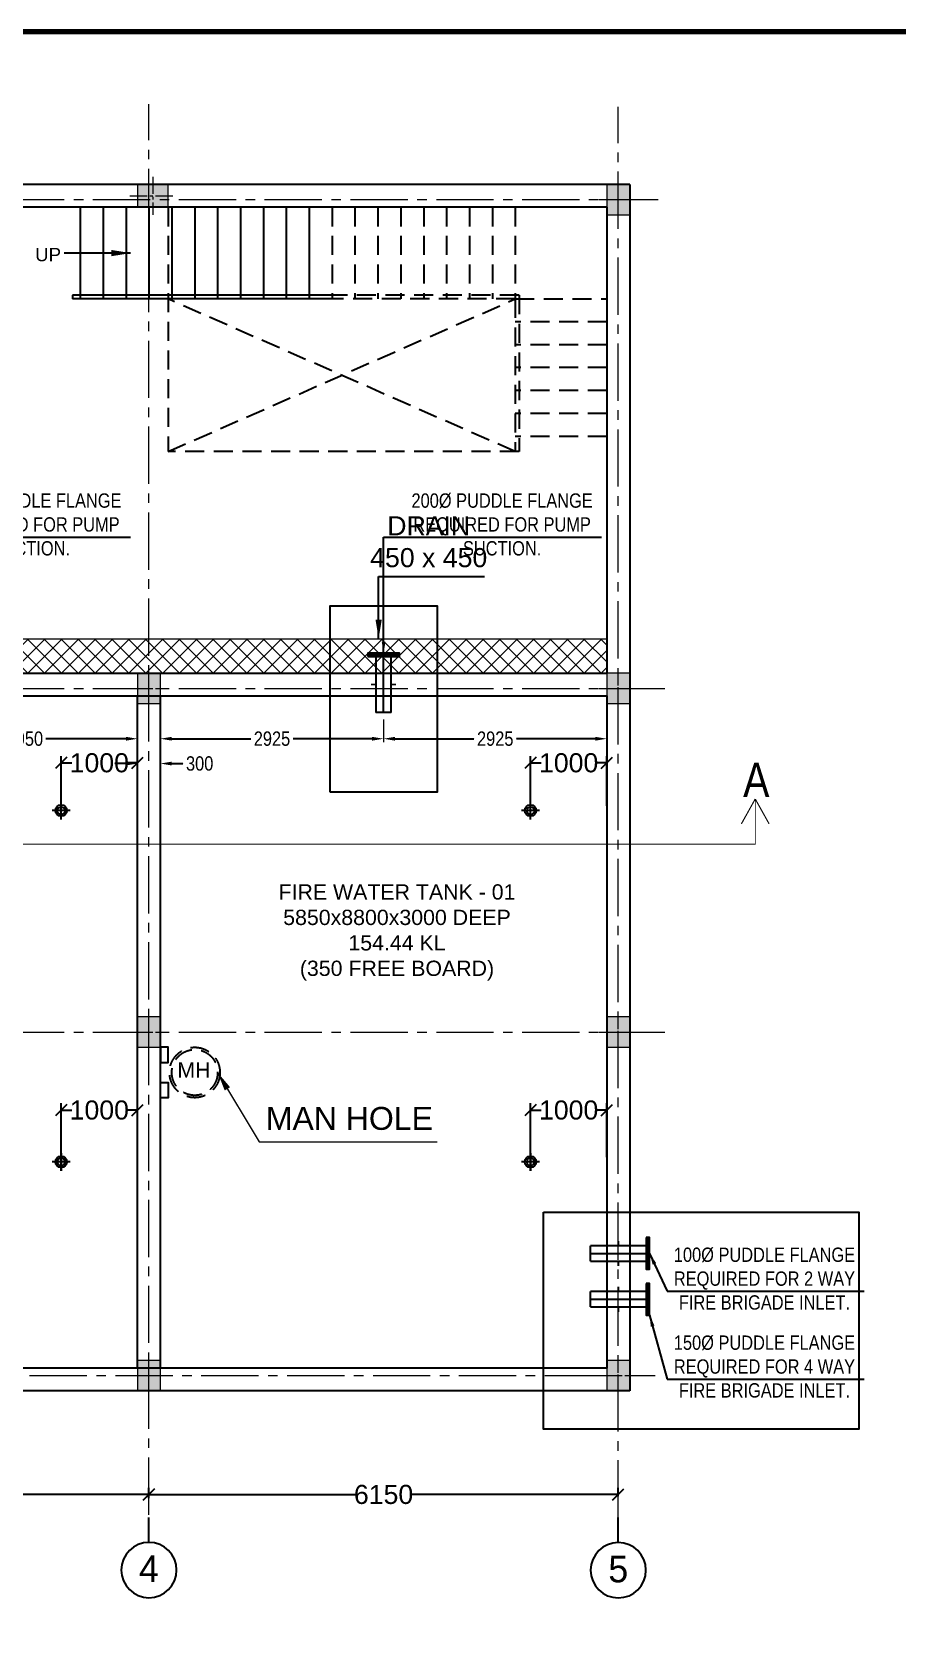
# Model space of a CAD drawing. Header units: inches. Extents: x -82712 to 364260, y -240815 to -94944.
# Drawn here: x 61460 to 72799, y -225963 to -205099 of the extents above; entities that cross this region are included whole.
import ezdxf
from ezdxf.enums import TextEntityAlignment as Align

# ---------------------------------------------------------------- set-up
doc = ezdxf.new("R2010")
doc.units = ezdxf.units.IN
doc.header["$MEASUREMENT"] = 0
for name, pattern in [('$DDT_AUDIT_GENERATED_(C)', [0]), ('CENTER', [2, 1.25, -0.25, 0.25, -0.25]), ('CENTER2', [1.125, 0.75, -0.125, 0.125, -0.125]), ('DASHED2', [0.375, 0.25, -0.125]), ('HIDDEN', [0.375, 0.25, -0.125])]:
    doc.linetypes.add(name, pattern=pattern)
doc.layers.get('Defpoints').update_dxf_attribs({"color": 8})
for name, color, linetype, lineweight in [('2MM', 8, 'Continuous', 20), ('CENTER LINE', 1, 'CENTER2', 18), ('COLUMN - HACTH - STR', 25, '$DDT_AUDIT_GENERATED_(C)', 15), ('COLUMN - STR', 6, 'Continuous', 13), ('Hach.', 252, 'Continuous', 9), ('SECTION', 60, 'Continuous', 30), ('text', 7, 'Continuous', 25)]:
    doc.layers.add(name, color=color, linetype=linetype, lineweight=lineweight)
for name, color, linetype in [('COL', 6, 'Continuous'), ('Dim', 135, 'Continuous'), ('EDS-PL-FIXT', 30, 'Continuous'), ('EDS-PL-WS-TXT', 7, 'Continuous'), ('fire', 1, 'Continuous'), ('FORMAT', 7, 'Continuous'), ('FP-W-SLEEVE', 6, 'Continuous'), ('Grid', 8, 'CENTER2'), ('RAIL', 152, 'Continuous'), ('STAIR', 211, 'Continuous'), ('WALL', 1, 'Continuous')]:
    doc.layers.add(name, color=color, linetype=linetype)
doc.styles.add('a1', font='arial.ttf', dxfattribs={"height": 0.3})
doc.styles.add('ar', font='arial.ttf')
doc.styles.add('ARIAL', font='arial.ttf')
doc.styles.add('ARIAL NARROW', font='ARIALN.TTF')
doc.styles.add('HS', font='ARIALN.TTF', dxfattribs={"height": 0.25})
doc.styles.add('PRADEEP - BOLD - STR', font='ANTQUAB.TTF')
doc.styles.add('RS', font='romans.shx', dxfattribs={"width": 0.8})
doc.styles.get("Standard").update_dxf_attribs({"font": 'arial.ttf'})
doc.dimstyles.new('HVAC', dxfattribs={"dimscale": 0.1, "dimtxt": 2.5, "dimasz": 2.5, "dimexe": 1, "dimexo": 1, "dimgap": 1, "dimtad": 1, "dimdec": 1, "dimlfac": 1000, "dimdsep": 46, "dimtxsty": 'RS', "dimcen": 0, "dimclrd": 256, "dimclre": 256, "dimclrt": 7, "dimadec": 0, "dimazin": 0, "dimtfac": 1, "dimtdec": 1, "dimtmove": 0, "dimatfit": 3, "dimfxl": 1, "dimarcsym": 0})
doc.dimstyles.new('ISO-10', dxfattribs={"dimtxt": 125, "dimasz": 100, "dimexe": 30, "dimexo": 60, "dimgap": 30, "dimtad": 0, "dimdec": 0, "dimzin": 0, "dimdsep": 46, "dimtxsty": 'ARIAL NARROW', "dimcen": 0.09, "dimadec": 0, "dimazin": 0, "dimtfac": 1, "dimtdec": 0, "dimtofl": 0, "dimtmove": 0, "dimatfit": 3, "dimfxl": 1, "dimtolj": 1, "dimtzin": 0, "dimlwe": 13, "dimarcsym": 0})
doc.dimstyles.new('RF DIM', dxfattribs={"dimtxt": 0.275, "dimasz": 0.2, "dimexe": 0.1, "dimexo": 0.0225, "dimgap": 0.09, "dimtad": 0, "dimdec": 0, "dimlfac": 1000, "dimzin": 0, "dimdsep": 46, "dimtxsty": 'ARIAL', "dimblk": 'OBLIQUE', "dimcen": 0.09, "dimclrd": 125, "dimclre": 125, "dimclrt": 2, "dimadec": 0, "dimazin": 0, "dimtfac": 1, "dimtdec": 0, "dimtofl": 0, "dimtmove": 1, "dimatfit": 3, "dimfxl": 1, "dimtolj": 1, "dimtzin": 0, "dimlwd": 13, "dimlwe": 13, "dimarcsym": 0})
doc.dimstyles.new('XYZ', dxfattribs={"dimtxt": 0.25, "dimasz": 0.15, "dimexe": 0.09, "dimexo": 0.0625, "dimgap": 0, "dimtad": 0, "dimdec": 0, "dimlfac": 1000, "dimzin": 0, "dimdsep": 46, "dimtxsty": 'Standard', "dimblk": 'OBLIQUE', "dimcen": 0.09, "dimclrd": 256, "dimclre": 256, "dimadec": 0, "dimazin": 0, "dimtfac": 1, "dimtdec": 0, "dimtofl": 0, "dimtmove": 1, "dimatfit": 3, "dimldrblk": 'OBLIQUE', "dimfxl": 1, "dimtolj": 1, "dimtzin": 0, "dimlwd": -1, "dimlwe": -1, "dimarcsym": 0})

# ---------------------------------------------------------------- blocks, each defined once
blk = doc.blocks.new('_Oblique')
at = {"layer": '2MM', "color": 0, "lineweight": -2}
blk.add_line((-0.5, -0.5), (0.5, 0.5), dxfattribs=at)
blk = doc.blocks.new('*D842')
at = {"layer": 'Defpoints', "color": 0, "ltscale": 8, "transparency": 16777216}
for p in [(471.679, 79.48), (470.679, 78.801, 0), (471.679, 78.803, 0)]:
    blk.add_point(p, dxfattribs=at)
at = {"layer": 'Dim', "ltscale": 8, "transparency": 16777216}
for p, q in [((470.679, 78.863), (470.679, 79.57)), ((471.679, 78.866), (471.679, 79.57)), ((470.679, 79.48), (470.818, 79.48)), ((471.679, 79.48), (471.541, 79.48))]:
    blk.add_line(p, q, dxfattribs=at)
at = {"layer": 'Dim', "ltscale": 8, "transparency": 16777216, "xscale": 0.15, "yscale": 0.15, "zscale": 0.15, "rotation": 180}
blk.add_blockref('_Oblique', (470.679, 79.48), dxfattribs=at)
at = {"layer": 'Dim', "ltscale": 8, "transparency": 16777216, "xscale": 0.15, "yscale": 0.15, "zscale": 0.15}
blk.add_blockref('_Oblique', (471.679, 79.48), dxfattribs=at)
at = {"layer": 'Dim', "color": 0, "ltscale": 8, "transparency": 16777216, "insert": (471.179, 79.48), "char_height": 0.25, "attachment_point": 5}
blk.add_mtext('\\A1;1000', dxfattribs=at)
blk = doc.blocks.new('*D844')
at = {"layer": 'Defpoints', "color": 0, "ltscale": 8, "transparency": 16777216}
for p in [(471.679, 84.027), (470.679, 83.403), (471.679, 83.403)]:
    blk.add_point(p, dxfattribs=at)
at = {"layer": 'Dim', "ltscale": 8, "transparency": 16777216}
for p, q in [((470.679, 83.466), (470.679, 84.117)), ((471.679, 83.466), (471.679, 84.117)), ((470.679, 84.027), (470.818, 84.027)), ((471.679, 84.027), (471.541, 84.027))]:
    blk.add_line(p, q, dxfattribs=at)
at = {"layer": 'Dim', "ltscale": 8, "transparency": 16777216, "xscale": 0.15, "yscale": 0.15, "zscale": 0.15, "rotation": 180}
blk.add_blockref('_Oblique', (470.679, 84.027), dxfattribs=at)
at = {"layer": 'Dim', "ltscale": 8, "transparency": 16777216, "xscale": 0.15, "yscale": 0.15, "zscale": 0.15}
blk.add_blockref('_Oblique', (471.679, 84.027), dxfattribs=at)
at = {"layer": 'Dim', "color": 0, "ltscale": 8, "transparency": 16777216, "insert": (471.179, 84.027), "char_height": 0.25, "attachment_point": 5}
blk.add_mtext('\\A1;1000', dxfattribs=at)
blk = doc.blocks.new('*D845')
at = {"layer": 'Defpoints', "color": 0, "ltscale": 8, "transparency": 16777216}
for p in [(465.529, 79.48), (464.529, 78.803, 0), (465.529, 78.803, 0)]:
    blk.add_point(p, dxfattribs=at)
at = {"layer": 'Dim', "ltscale": 8, "transparency": 16777216}
for p, q in [((464.529, 78.866), (464.529, 79.57)), ((465.529, 78.866), (465.529, 79.57)), ((464.529, 79.48), (464.668, 79.48)), ((465.529, 79.48), (465.391, 79.48))]:
    blk.add_line(p, q, dxfattribs=at)
at = {"layer": 'Dim', "ltscale": 8, "transparency": 16777216, "xscale": 0.15, "yscale": 0.15, "zscale": 0.15, "rotation": 180}
blk.add_blockref('_Oblique', (464.529, 79.48), dxfattribs=at)
at = {"layer": 'Dim', "ltscale": 8, "transparency": 16777216, "xscale": 0.15, "yscale": 0.15, "zscale": 0.15}
blk.add_blockref('_Oblique', (465.529, 79.48), dxfattribs=at)
at = {"layer": 'Dim', "color": 0, "ltscale": 8, "transparency": 16777216, "insert": (465.029, 79.48), "char_height": 0.25, "attachment_point": 5}
blk.add_mtext('\\A1;1000', dxfattribs=at)
blk = doc.blocks.new('*D846')
at = {"layer": 'Defpoints', "color": 0, "ltscale": 8, "transparency": 16777216}
for p in [(465.529, 84.027), (464.529, 83.403), (465.529, 83.403)]:
    blk.add_point(p, dxfattribs=at)
at = {"layer": 'Dim', "ltscale": 8, "transparency": 16777216}
for p, q in [((464.529, 83.466), (464.529, 84.117)), ((465.529, 83.466), (465.529, 84.117)), ((464.529, 84.027), (464.668, 84.027)), ((465.529, 84.027), (465.391, 84.027))]:
    blk.add_line(p, q, dxfattribs=at)
at = {"layer": 'Dim', "ltscale": 8, "transparency": 16777216, "xscale": 0.15, "yscale": 0.15, "zscale": 0.15, "rotation": 180}
blk.add_blockref('_Oblique', (464.529, 84.027), dxfattribs=at)
at = {"layer": 'Dim', "ltscale": 8, "transparency": 16777216, "xscale": 0.15, "yscale": 0.15, "zscale": 0.15}
blk.add_blockref('_Oblique', (465.529, 84.027), dxfattribs=at)
at = {"layer": 'Dim', "color": 0, "ltscale": 8, "transparency": 16777216, "insert": (465.029, 84.027), "char_height": 0.25, "attachment_point": 5}
blk.add_mtext('\\A1;1000', dxfattribs=at)
blk = doc.blocks.new('COL')
at = {"layer": 'COLUMN - HACTH - STR'}
blk.add_hatch(color=256, dxfattribs=at).paths.add_polyline_path([(-0.15, -0.2), (0.15, -0.2), (0.15, 0.2), (-0.15, 0.2)])
at = {"layer": 'CENTER LINE', "ltscale": 0.3}
for p, q in [((0, -0.3), (0, 0.3)), ((-0.25, 0), (0.25, 0))]:
    blk.add_line(p, q, dxfattribs=at)
at = {"layer": 'COLUMN - STR'}
blk.add_lwpolyline([(-0.15, -0.2), (0.15, -0.2), (0.15, 0.2), (-0.15, 0.2)], close=True, dxfattribs=at)
blk = doc.blocks.new('GT')
at = {"layer": 'Grid', "color": 1, "linetype": 'Continuous', "ltscale": 3}
blk.add_line((0, 0.436), (0, 0), dxfattribs=at)
blk.add_circle((0, 0.919), 0.483, dxfattribs=at)
blk = doc.blocks.new('*D856')
at = {"transparency": 16777216}
for p, q in [((459.479, 74.46), (459.479, 74.536)), ((465.679, 74.397), (465.679, 74.536)), ((459.479, 74.446), (462.206, 74.446)), ((465.679, 74.446), (462.953, 74.446))]:
    blk.add_line(p, q, dxfattribs=at)
at = {"layer": 'Defpoints', "color": 0, "transparency": 16777216}
for p in [(459.479, 74.398), (465.679, 74.446), (465.679, 74.335)]:
    blk.add_point(p, dxfattribs=at)
at = {"transparency": 16777216, "xscale": 0.15, "yscale": 0.15, "zscale": 0.15, "rotation": 180}
blk.add_blockref('_Oblique', (459.479, 74.446), dxfattribs=at)
at = {"transparency": 16777216, "xscale": 0.15, "yscale": 0.15, "zscale": 0.15}
blk.add_blockref('_Oblique', (465.679, 74.446), dxfattribs=at)
at = {"color": 0, "transparency": 16777216, "insert": (462.579, 74.446), "char_height": 0.25, "attachment_point": 5}
blk.add_mtext('\\A1;6200', dxfattribs=at)
blk = doc.blocks.new('*D857')
at = {"transparency": 16777216}
for p, q in [((465.679, 74.397), (465.679, 74.536)), ((471.829, 74.425), (471.829, 74.536)), ((465.679, 74.446), (468.381, 74.446)), ((471.829, 74.446), (469.128, 74.446))]:
    blk.add_line(p, q, dxfattribs=at)
at = {"layer": 'Defpoints', "color": 0, "transparency": 16777216}
for p in [(465.679, 74.335), (471.829, 74.446), (471.829, 74.363)]:
    blk.add_point(p, dxfattribs=at)
at = {"transparency": 16777216, "xscale": 0.15, "yscale": 0.15, "zscale": 0.15, "rotation": 180}
blk.add_blockref('_Oblique', (465.679, 74.446), dxfattribs=at)
at = {"transparency": 16777216, "xscale": 0.15, "yscale": 0.15, "zscale": 0.15}
blk.add_blockref('_Oblique', (471.829, 74.446), dxfattribs=at)
at = {"color": 0, "transparency": 16777216, "insert": (468.754, 74.446), "char_height": 0.25, "attachment_point": 5}
blk.add_mtext('\\A1;6150', dxfattribs=at)
blk = doc.blocks.new('250 Flang')
at = {"layer": 'fire', "linetype": 'ByBlock'}
for points in [[(116497, 14839), (116087, 14839), (116087, 14859), (116497, 14859)], [(116497, 14815), (116087, 14815), (116087, 14835), (116497, 14835)]]:
    blk.add_lwpolyline(points, close=True, dxfattribs=at)
blk = doc.blocks.new('*D920')
at = {"color": 0, "linetype": 'DASHED2', "lineweight": 13, "transparency": 16777216}
for p, q in [((59894, -214102), (59894, -214401)), ((62844, -214080), (62844, -214401))]:
    blk.add_line(p, q, dxfattribs=at)
at = {"color": 0, "linetype": 'DASHED2', "lineweight": -2, "transparency": 16777216}
for p, q in [((60044, -214356), (61094, -214356)), ((62694, -214356), (61645, -214356))]:
    blk.add_line(p, q, dxfattribs=at)
at = {"color": 0, "transparency": 16777216}
for points in [[(60044, -214331), (60044, -214381), (59894, -214356)], [(62694, -214331), (62694, -214381), (62844, -214356)]]:
    blk.add_solid(points, dxfattribs=at)
at = {"layer": 'Defpoints', "color": 0, "transparency": 16777216}
for p in [(59894, -214012), (62844, -213990), (62844, -214356)]:
    blk.add_point(p, dxfattribs=at)
at = {"color": 0, "transparency": 16777216, "insert": (61369, -214356), "char_height": 187.5, "attachment_point": 5, "style": 'ARIAL NARROW'}
blk.add_mtext('\\A1;2950', dxfattribs=at)
blk = doc.blocks.new('*D921')
at = {"color": 0, "linetype": 'DASHED2', "lineweight": 13, "transparency": 16777216}
for p, q in [((63144, -213986), (63144, -214726)), ((62844, -214080), (62844, -214726))]:
    blk.add_line(p, q, dxfattribs=at)
at = {"color": 0, "linetype": 'DASHED2', "lineweight": -2, "transparency": 16777216}
for p, q in [((62694, -214681), (62544, -214681)), ((63294, -214681), (63444, -214681))]:
    blk.add_line(p, q, dxfattribs=at)
at = {"color": 0, "transparency": 16777216}
for points in [[(62694, -214656), (62694, -214706), (62844, -214681)], [(63294, -214656), (63294, -214706), (63144, -214681)]]:
    blk.add_solid(points, dxfattribs=at)
at = {"layer": 'Defpoints', "color": 0, "transparency": 16777216}
for p in [(62844, -213990), (63144, -213896), (63144, -214681)]:
    blk.add_point(p, dxfattribs=at)
at = {"color": 0, "transparency": 16777216, "insert": (63659, -214681), "char_height": 187.5, "attachment_point": 5, "style": 'ARIAL NARROW'}
blk.add_mtext('\\A1;300', dxfattribs=at)
blk = doc.blocks.new('*D922')
at = {"color": 0, "linetype": 'DASHED2', "lineweight": 13, "transparency": 16777216}
for p, q in [((63144, -213986), (63144, -214401)), ((66069, -214102), (66069, -214401))]:
    blk.add_line(p, q, dxfattribs=at)
at = {"color": 0, "linetype": 'DASHED2', "lineweight": -2, "transparency": 16777216}
for p, q in [((63294, -214356), (64331, -214356)), ((65919, -214356), (64883, -214356))]:
    blk.add_line(p, q, dxfattribs=at)
at = {"color": 0, "transparency": 16777216}
for points in [[(63294, -214331), (63294, -214381), (63144, -214356)], [(65919, -214331), (65919, -214381), (66069, -214356)]]:
    blk.add_solid(points, dxfattribs=at)
at = {"layer": 'Defpoints', "color": 0, "transparency": 16777216}
for p in [(63144, -213896), (66069, -214012), (66069, -214356)]:
    blk.add_point(p, dxfattribs=at)
at = {"color": 0, "transparency": 16777216, "insert": (64607, -214356), "char_height": 187.5, "attachment_point": 5, "style": 'ARIAL NARROW'}
blk.add_mtext('\\A1;2925', dxfattribs=at)
blk = doc.blocks.new('*D923')
at = {"color": 0, "linetype": 'DASHED2', "lineweight": 13, "transparency": 16777216}
for p, q in [((68994, -213986), (68994, -214401)), ((66069, -214102), (66069, -214401))]:
    blk.add_line(p, q, dxfattribs=at)
at = {"color": 0, "linetype": 'DASHED2', "lineweight": -2, "transparency": 16777216}
for p, q in [((66219, -214356), (67256, -214356)), ((68844, -214356), (67808, -214356))]:
    blk.add_line(p, q, dxfattribs=at)
at = {"color": 0, "transparency": 16777216}
for points in [[(66219, -214331), (66219, -214381), (66069, -214356)], [(68844, -214331), (68844, -214381), (68994, -214356)]]:
    blk.add_solid(points, dxfattribs=at)
at = {"layer": 'Defpoints', "color": 0, "transparency": 16777216}
for p in [(66069, -214012), (68994, -213896), (68994, -214356)]:
    blk.add_point(p, dxfattribs=at)
at = {"color": 0, "transparency": 16777216, "insert": (67532, -214356), "char_height": 187.5, "attachment_point": 5, "style": 'ARIAL NARROW'}
blk.add_mtext('\\A1;2925', dxfattribs=at)
blk = doc.blocks.new('A$C6A5012D1')
at = {"layer": 'Hach.', "ltscale": 2}
h = blk.add_hatch(dxfattribs=at)
h.set_pattern_fill('ANSI37', color=256, scale=1.25, angle=90)
h.set_pattern_definition([(135, (-366.06172, -106.8782), (-0.110485435, -0.110485435), []), (225, (-366.06172, -106.8782), (0.110485435, -0.110485435), [])])
h.paths.add_polyline_path([(4.3177, 27.769), (22.0677, 27.769), (22.0677, 27.319), (4.3177, 27.319)])
at = {"layer": 'EDS-PL-FIXT'}
for points in [[(16.2177, 22.419), (16.2177, 22.219), (16.3177, 22.219), (16.3177, 22.419)], [(16.2177, 21.759), (16.2177, 21.959), (16.3177, 21.959), (16.3177, 21.759)]]:
    blk.add_lwpolyline(points, close=True, dxfattribs=at)
at = {"layer": 'EDS-PL-FIXT', "linetype": 'HIDDEN'}
for radius in [0.33, 0.3]:
    blk.add_circle((16.6677, 22.089), radius, dxfattribs=at)
at = {"layer": 'FORMAT', "lineweight": 100}
blk.add_lwpolyline([(0, 35.7159), (0, 0), (50.1276, 0), (50.1276, 35.7159)], close=True, dxfattribs=at)
at = {"layer": 'FP-W-SLEEVE', "color": 8, "linetype": 'CENTER', "ltscale": 0.005}
for p, q in [((15.0353, 25.519, 0), (14.8001, 25.519, 0)), ((14.9177, 25.4037, 0), (14.9177, 25.6388, 0)), ((21.1853, 25.519, 0), (20.9501, 25.519, 0)), ((21.0677, 25.4037, 0), (21.0677, 25.6388, 0)), ((15.0353, 20.919), (14.8001, 20.919)), ((14.9177, 20.7999), (14.9177, 21.035)), ((14.9177, 21.0343), (14.9177, 20.7992)), ((21.1853, 20.919), (20.9501, 20.919)), ((21.0677, 20.7999), (21.0677, 21.035)), ((21.0677, 21.0343), (21.0677, 20.7992))]:
    blk.add_line(p, q, dxfattribs=at)
at = {"layer": 'FP-W-SLEEVE'}
for centre, radius in [((14.9177, 25.519, 0), 0.075), ((14.9177, 25.519, 0), 0.05), ((21.0677, 25.519, 0), 0.075), ((21.0677, 25.519, 0), 0.05), ((14.9177, 20.919), 0.075), ((14.9177, 20.919), 0.05), ((21.0677, 20.919), 0.075), ((21.0677, 20.919), 0.05)]:
    blk.add_circle(centre, radius, dxfattribs=at)
at = {"layer": 'Grid', "color": 251, "lineweight": 13}
for p, q in [((16.0677, 16.2968), (16.0677, 34.7706)), ((22.2177, 16.2605), (22.2177, 34.7343)), ((1.8336, 33.519), (22.7392, 33.519)), ((1.8336, 27.119), (22.8278, 27.119)), ((1.8336, 22.619), (22.8278, 22.619)), ((2.1291, 18.119), (22.7024, 18.119))]:
    blk.add_line(p, q, dxfattribs=at)
at = {"layer": 'Hach.', "ltscale": 2}
blk.add_line((4.3177, 27.769), (22.0677, 27.769), dxfattribs=at)
at = {"layer": 'RAIL', "ltscale": 15}
for p, q in [((18.4677, 32.269), (15.0677, 32.269)), ((15.0677, 32.269), (15.0677, 32.219)), ((18.4677, 32.219), (15.0677, 32.219))]:
    blk.add_line(p, q, dxfattribs=at)
at = {"layer": 'RAIL', "linetype": 'HIDDEN'}
for p, q in [((20.9177, 32.269), (18.4677, 32.269)), ((20.8677, 32.219), (18.4677, 32.219)), ((20.8677, 32.219), (20.8677, 30.219)), ((20.9177, 32.269), (20.9177, 30.219))]:
    blk.add_line(p, q, dxfattribs=at)
at = {"layer": 'SECTION', "linetype": 'CENTER2', "ltscale": 0.5}
for points, const_width in [([(2.9418, 25.6705), (2.9418, 25.0785), (24.0124, 25.0785), (24.0124, 25.6705)], 0.01), ([(24.0124, 25.6705), (23.8312, 25.3454)], 0.015), ([(24.0124, 25.6705), (24.1936, 25.3454)], 0.015)]:
    blk.add_lwpolyline(points, dxfattribs=dict(at, const_width=const_width))
at = {"layer": 'STAIR', "ltscale": 2}
for p, q in [((15.1677, 33.419), (15.1677, 32.219)), ((15.4677, 33.419), (15.4677, 32.219)), ((15.7677, 33.419), (15.7677, 32.219)), ((16.0677, 33.419), (16.0677, 32.219)), ((16.3677, 33.419), (16.3677, 32.219)), ((16.6677, 33.419), (16.6677, 32.219)), ((16.9677, 33.419), (16.9677, 32.219)), ((17.2677, 33.419), (17.2677, 32.219)), ((17.5677, 33.419), (17.5677, 32.219)), ((17.8677, 33.419), (17.8677, 32.219)), ((18.1677, 33.419), (18.1677, 32.219))]:
    blk.add_line(p, q, dxfattribs=at)
at = {"layer": 'STAIR', "linetype": 'HIDDEN'}
for p, q in [((16.3177, 33.419), (16.3177, 30.219)), ((18.4677, 33.419), (18.4677, 32.219)), ((18.7677, 33.419), (18.7677, 32.219)), ((19.0677, 33.419), (19.0677, 32.219)), ((19.3677, 33.419), (19.3677, 32.219)), ((19.6677, 33.419), (19.6677, 32.219)), ((19.9677, 33.419), (19.9677, 32.219)), ((20.2677, 33.419), (20.2677, 32.219)), ((20.5677, 33.419), (20.5677, 32.219)), ((20.8677, 33.419), (20.8677, 32.219)), ((16.3177, 30.219), (20.8677, 32.219)), ((20.8677, 30.219), (16.3177, 32.219)), ((20.8677, 32.219), (22.0677, 32.219)), ((22.0677, 31.919), (20.8677, 31.919)), ((22.0677, 31.619), (20.8677, 31.619)), ((22.0677, 31.319), (20.8677, 31.319)), ((22.0677, 31.019), (20.8677, 31.019)), ((22.0677, 30.719), (20.8677, 30.719)), ((22.0677, 30.419), (20.8677, 30.419)), ((20.9177, 30.219), (16.3177, 30.219))]:
    blk.add_line(p, q, dxfattribs=at)
at = {"layer": 'WALL', "color": 5}
for p, q in [((22.3677, 33.719), (4.0177, 33.719)), ((22.3677, 33.719), (22.3677, 17.919)), ((22.0677, 33.419), (4.3177, 33.419)), ((22.0677, 33.419), (22.0677, 27.319)), ((4.3177, 27.319), (22.0677, 27.319)), ((4.3177, 27.019), (22.0677, 27.019)), ((15.9177, 18.219), (15.9177, 27.019)), ((16.2177, 18.219), (16.2177, 27.019)), ((22.0677, 27.019), (22.0677, 18.219)), ((22.0677, 18.219), (4.0177, 18.219)), ((22.3677, 17.919), (4.0177, 17.919))]:
    blk.add_line(p, q, dxfattribs=at)
at = {"layer": 'COL', "rotation": 270}
blk.add_blockref('COL', (16.1177, 33.569), dxfattribs=at)
at = {"layer": 'COL'}
for p in [(22.2177, 33.519), (16.0677, 27.119), (22.2177, 27.119), (16.0677, 22.619), (22.2177, 22.619), (16.0677, 18.119), (22.2177, 18.119)]:
    blk.add_blockref('COL', p, dxfattribs=at)
at = {"layer": 'Grid', "color": 1, "xscale": -0.75, "yscale": 0.75, "zscale": 0.75, "rotation": 180}
for p in [(16.0677, 16.2628), (22.2177, 16.2605)]:
    blk.add_blockref('GT', p, dxfattribs=at)
at = {"layer": 'EDS-PL-FIXT', "style": 'ar'}
blk.add_text('MH', height=0.2, dxfattribs=at).set_placement((16.4401, 22.0215, 0))
at = {"layer": 'EDS-PL-WS-TXT', "style": 'ARIAL'}
for s, insert, char_height, width, attachment_point in [('\\pxqc;UP', (13.7738, 32.887, 0), 0.175, 1.944884, 1), ('\\pxqc;DRAIN \\P450 x 450 ', (22.2454, 29.3728), 0.25, 5.022941, 3)]:
    blk.add_mtext(s, dxfattribs=dict(at, insert=insert, char_height=char_height, width=width, attachment_point=attachment_point))
at = {"layer": 'EDS-PL-WS-TXT', "color": 3, "insert": (16.4817, 24.5534), "char_height": 0.2, "width": 5.672603, "attachment_point": 1, "style": 'ARIAL'}
blk.add_mtext('\\pxqc;{\\C256;FIRE WATER TANK - 01 \\P5850x8800x3000 DEEP\\P154.44 KL \\P(350 FREE BOARD)}', dxfattribs=at)
at = {"layer": 'Grid', "color": 1, "style": 'PRADEEP - BOLD - STR'}
for s, p in [('4', (16.0677, 15.4147)), ('5', (22.2177, 15.4123))]:
    blk.add_text(s, height=0.35, dxfattribs=at).set_placement(p, align=Align.CENTER)
at = {"layer": 'text', "style": 'HS'}
blk.add_text('A', height=0.45, rotation=359.9998, dxfattribs=at).set_placement((23.854, 25.6966))
at = {"layer": 'text', "insert": (17.5996, 20.8333, 0), "char_height": 0.3, "width": 5.79817, "attachment_point": 7, "style": 'a1'}
blk.add_mtext('MAN HOLE\\P ', dxfattribs=at)
for base, p1, p2, picture, middle in [((16.0677, 16.5622), (9.8677, 16.5135), (16.0677, 16.4507), '*D856', (12.9677, 16.5622)), ((22.2177, 16.5622), (16.0677, 16.4507), (22.2177, 16.4788), '*D857', (19.1427, 16.5622))]:
    dim = blk.add_linear_dim(base=base, p1=p1, p2=p2, dimstyle='XYZ', override={"dimfxl": 1000, "dimarcsym": 1})
    dim.commit()
    dim.dimension.update_dxf_attribs({"geometry": picture, "text_midpoint": middle, "insert": (-449.6118, -57.8841)})
at = {"layer": 'Dim', "ltscale": 8}
for base, p1, p2, picture, middle in [((15.9177, 26.1428, 0), (14.9177, 25.519, 0), (15.9177, 25.519, 0), '*D846', (15.4177, 26.1428, 0)), ((22.0677, 26.1428, 0), (21.0677, 25.519, 0), (22.0677, 25.519, 0), '*D844', (21.5677, 26.1428, 0))]:
    dim = blk.add_linear_dim(base=base, p1=p1, p2=p2, angle=180, dimstyle='XYZ', override={"dimtxt": 0.25}, dxfattribs=at)
    dim.commit()
    dim.dimension.update_dxf_attribs({"geometry": picture, "text_midpoint": middle, "insert": (-449.6118, -57.8841)})
for base, p1, p2, picture, middle in [((15.9177, 21.596, 0), (14.9177, 20.919), (15.9177, 20.919), '*D845', (15.4177, 21.596, 0)), ((22.0677, 21.596, 0), (21.0677, 20.9167), (22.0677, 20.919), '*D842', (21.5677, 21.596, 0))]:
    dim = blk.add_linear_dim(base=base, p1=p1, p2=p2, angle=180, dimstyle='XYZ', dxfattribs=at)
    dim.commit()
    dim.dimension.update_dxf_attribs({"geometry": picture, "text_midpoint": middle, "insert": (-449.6118, -57.8841)})
at = {"layer": 'Dim', "linetype": 'Continuous', "ltscale": 2.5}
blk.add_leader([(16.9677, 22.089), (17.5108, 21.1815), (19.8433, 21.1815)], dimstyle='RF DIM', override={"dimasz": 0.25}, dxfattribs=at)
at = {"layer": 'EDS-PL-WS-TXT'}
for points in [[(15.8264, 32.819), (14.9575, 32.819)], [(19.0775, 27.769), (19.0775, 28.5826), (20.4641, 28.5826)]]:
    blk.add_leader(points, dimstyle='HVAC', override={"dimtad": 0}, dxfattribs=at)

msp = doc.modelspace()

# ---------------------------------------------------------------- linework, layer by layer
at = {"color": 1}
for p, q in [((65936.4276, -213280.6638), (66202.5515, -213280.6638)), ((65969.4896, -213280.6638), (65969.4896, -214011.9138)), ((66069.4896, -214006.723), (66069.4896, -213275.473)), ((66069.4896, -214011.9138), (66069.4896, -213280.6638)), ((66169.4896, -214011.9138), (66169.4896, -213280.6638)), ((66169.4896, -214011.9138), (65969.4896, -214011.9138)), ((69510.1146, -220996.2888), (68778.8646, -220996.2888)), ((68778.8646, -221196.2888), (68778.8646, -220996.2888)), ((68778.8646, -221096.2888), (69510.1146, -221096.2888)), ((68784.0554, -221096.2888), (69515.3054, -221096.2888)), ((69510.1146, -220963.2268), (69510.1146, -221229.3507)), ((68778.8646, -221196.2888), (69510.1146, -221196.2888)), ((69510.1146, -221563.2268), (69510.1146, -221829.3507)), ((69510.1146, -221596.2888), (68778.8646, -221596.2888)), ((68778.8646, -221796.2888), (68778.8646, -221596.2888)), ((68778.8646, -221696.2888), (69510.1146, -221696.2888)), ((68784.0554, -221696.2888), (69515.3054, -221696.2888)), ((68778.8646, -221796.2888), (69510.1146, -221796.2888))]:
    msp.add_line(p, q, dxfattribs=at)
at = {"color": 3}
for points in [[(65365.5458, -215052.8326), (66775.0478, -215052.8326), (66775.0478, -212619.0598), (65365.5458, -212619.0598)], [(68166.1988, -220556.2208), (72296.3248, -220556.2208), (72296.3248, -223395.0049), (68166.1988, -223395.0049)]]:
    msp.add_lwpolyline(points, close=True, dxfattribs=at)
at = {"color": 1, "const_width": 24.375}
for points in [[(65969.4896, -213646.2888), (65904.9372, -213646.2888)], [(66169.4896, -213646.2888), (66234.0419, -213646.2888)], [(69144.4896, -220996.2888), (69144.4896, -220931.7364)], [(69144.4896, -221196.2888), (69144.4896, -221260.8411)], [(69144.4896, -221596.2888), (69144.4896, -221531.7364)], [(69144.4896, -221796.2888), (69144.4896, -221860.8411)]]:
    msp.add_lwpolyline(points, dxfattribs=at)

# ---------------------------------------------------------------- block references
at = {"color": 6, "xscale": 1000, "yscale": 1000, "zscale": 1000}
msp.add_blockref('A$C6A5012D1', (46926.795, -240815.2804), dxfattribs=at)
at = {"color": 1, "xscale": -1.010904071074887, "yscale": 1.010904071074887, "zscale": 1.010904071074887}
msp.add_blockref('250 Flang', (183629.6791, -228257.2077), dxfattribs=at)
at = {"color": 1, "xscale": -1.010904071074887, "yscale": 1.010904071074887, "zscale": 1.010904071074887, "rotation": 270}
for p in [(54533.5707, -338656.4783), (54533.5707, -339256.4783)]:
    msp.add_blockref('250 Flang', p, dxfattribs=at)

# ---------------------------------------------------------------- texts
at = {"color": 6, "char_height": 187.5, "width": 2770.544144, "attachment_point": 5, "style": 'ARIAL NARROW'}
for s, insert in [('\\A1;200%%C PUDDLE FLANGE REQUIRED FOR PUMP SUCTION.', (61447.3142, -211550.9622)), ('\\A1;200%%C PUDDLE FLANGE REQUIRED FOR PUMP SUCTION.', (67622.3142, -211550.9622)), ('\\A1;100%%C PUDDLE FLANGE REQUIRED FOR 2 WAY FIRE BRIGADE INLET.', (71059.8753, -221426.8355)), ('\\A1;150%%C PUDDLE FLANGE REQUIRED FOR 4 WAY FIRE BRIGADE INLET.', (71059.8753, -222578.1991))]:
    msp.add_mtext(s, dxfattribs=dict(at, insert=insert))

# ---------------------------------------------------------------- dimensions: what is measured, and where the dimension line sits
at = {"color": 6}
for base, p1, p2, picture, middle in [((62844.4896, -214356.0754), (59894.4896, -214011.9138), (62844.4896, -213989.9832), '*D920', (61369.4896, -214356.0754)), ((63144.4896, -214680.9654), (62844.4896, -213989.9832), (63144.4896, -213896.2888), '*D921', (63659.0837, -214680.9654)), ((66069.4896, -214356.0754), (63144.4896, -213896.2888), (66069.4896, -214011.9138), '*D922', (64606.9896, -214356.0754)), ((68994.4896, -214356.0754), (66069.4896, -214011.9138), (68994.4896, -213896.2888), '*D923', (67531.9896, -214356.0754))]:
    dim = msp.add_linear_dim(base=base, p1=p1, p2=p2, dimstyle='ISO-10', override={"dimscale": 1.5, "dimfxl": 0.1, "dimarcsym": 1}, dxfattribs=at)
    dim.commit()
    dim.dimension.update_dxf_attribs({"geometry": picture, "text_midpoint": middle})

# ---------------------------------------------------------------- leaders
for points in [[(59894.4896, -213235.92), (59894.4896, -211714.4109), (62751.7074, -211714.4109)], [(66069.4896, -213235.92), (66069.4896, -211714.4109), (68926.7074, -211714.4109)], [(69554.8584, -221096.2888), (69784.6054, -221590.2841), (72364.2685, -221590.2841)], [(69554.8584, -221903.5056), (69784.6054, -222741.6478), (72364.2685, -222741.6478)]]:
    msp.add_leader(points, dimstyle='ISO-10', override={"dimscale": 1.5, "dimfxl": 0.1, "dimarcsym": 1}, dxfattribs=at)

doc.saveas('drawing.dxf')
